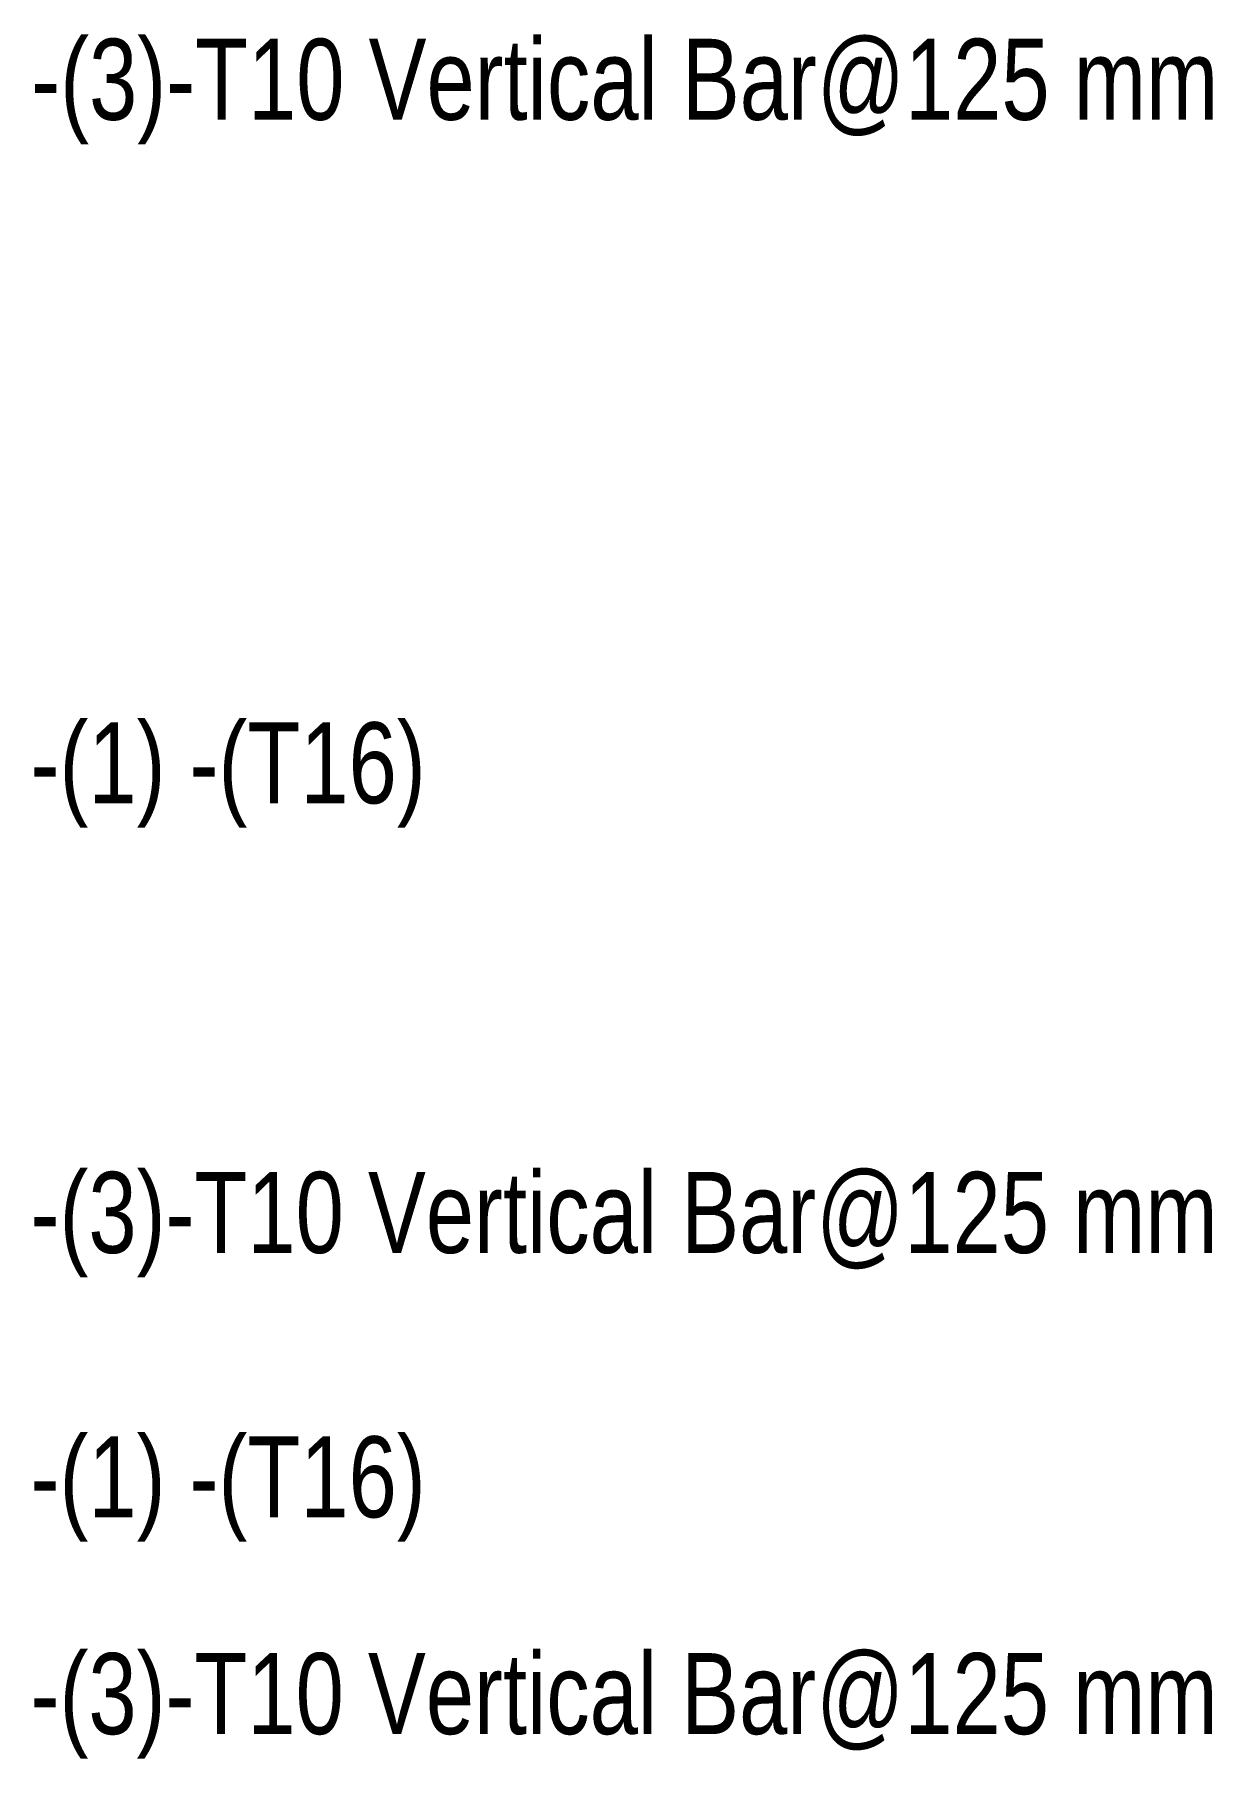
# Model space of a CAD drawing. Header units: millimetres. Extents: x 18954 to 39483, y -1618 to 21231.
# Drawn here: x 21058 to 22874, y -607 to 2051 of the extents above; entities that cross this region are included whole.
import ezdxf

# ---------------------------------------------------------------- set-up
doc = ezdxf.new("R2010")
doc.units = ezdxf.units.MM
doc.layers.add('S-RBAR-IDEN', color=171, linetype='Continuous', lineweight=9)
doc.styles.add('Nirmala UI Semilight', font='NirmalaS.ttf', dxfattribs={"width": 0.8, "height": 125})

msp = doc.modelspace()

# ---------------------------------------------------------------- texts
at = {"layer": 'S-RBAR-IDEN', "char_height": 125, "attachment_point": 1, "style": 'Nirmala UI Semilight'}
for s, insert, width in [('-(3)-T10 Vertical Bar@125 mm', (21053.2, 2044.4), 2180.59), ('-(1) -(T16)', (21052.2, 990.4), 679.831), ('-(3)-T10 Vertical Bar@125 mm', (21052.2, 297.1), 2180.59), ('-(1) -(T16)', (21052.2, -110.6), 679.831), ('-(3)-T10 Vertical Bar@125 mm', (21052.2, -444.8), 2180.59)]:
    msp.add_mtext(s, dxfattribs=dict(at, insert=insert, width=width))

doc.saveas('drawing.dxf')
